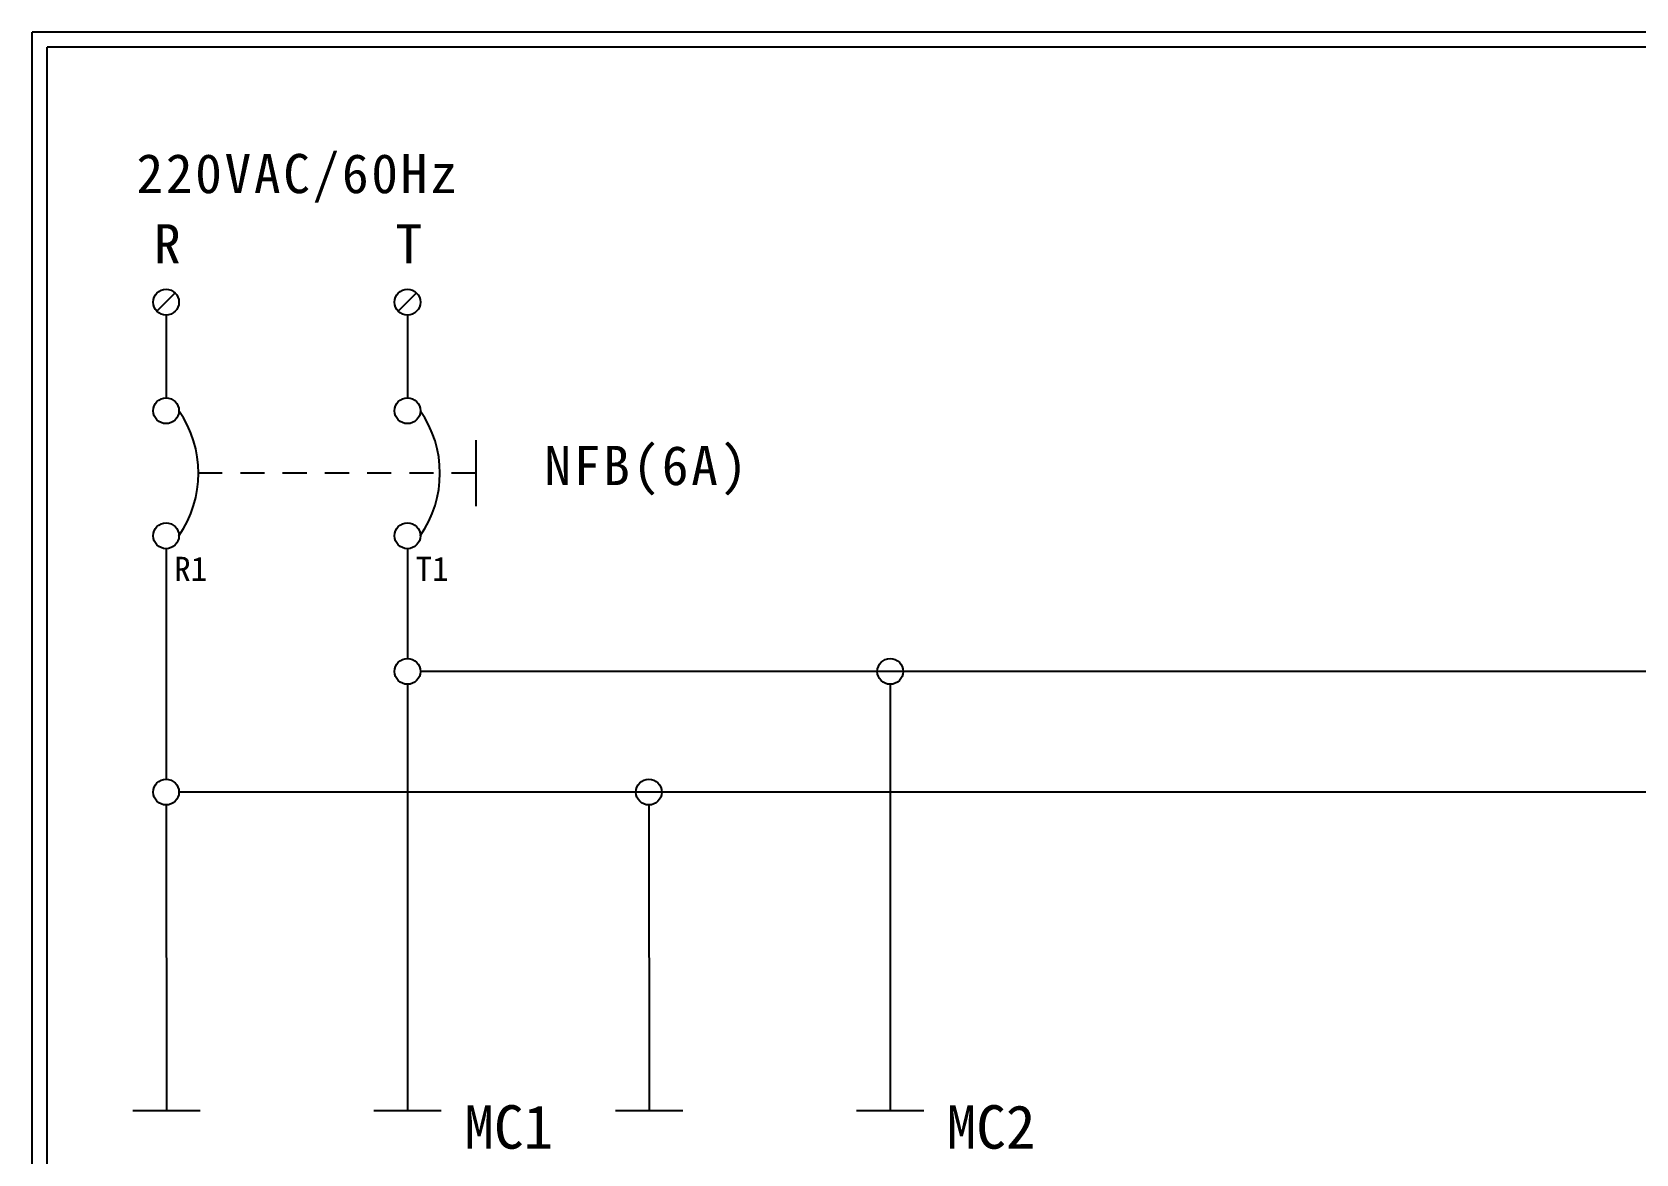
# Model space of a CAD drawing. Extents: x 10 to 297, y 3 to 207.
# Drawn here: x 10 to 142.9, y 114 to 207 of the extents above; entities that cross this region are included whole.
import ezdxf

# ---------------------------------------------------------------- set-up
doc = ezdxf.new("R2010")
doc.units = 0
doc.linetypes.add('HIDDEN9', pattern=[3.5, 2, -1.5])
doc.layers.get('0').update_dxf_attribs({"linetype": 'CONTINUOUS'})
doc.layers.add('圖框層', color=7, linetype='CONTINUOUS')
doc.layers.add('標尺寸層', color=3, linetype='CONTINUOUS')
doc.styles.add('STSL', font='kaiu.ttf')
doc.styles.add('標楷體', font='kaiu.ttf')

msp = doc.modelspace()

# ---------------------------------------------------------------- linework, layer by layer
for p, q in [((21.85, 185.35), (20.34, 183.83)), ((41.85, 185.35), (40.34, 183.83)), ((21.1, 164.1), (21.1, 145.06)), ((41.1, 164.1), (41.1, 155.06)), ((290.72, 153.99), (42.17, 153.99)), ((290.72, 143.99), (22.17, 143.99)), ((21.11, 142.92), (21.14, 117.6))]:
    msp.add_line(p, q)
at = {"color": 7, "linetype": 'HIDDEN9'}
msp.add_line((46.76, 170.41), (23.79, 170.41), dxfattribs=at)
for centre in [(21.1, 184.59), (41.1, 184.59), (21.1, 175.59), (41.1, 175.59), (21.1, 165.23), (41.1, 165.23), (41.1, 153.99), (81.1, 153.99), (21.1, 143.99), (61.1, 143.99)]:
    msp.add_circle(centre, 1.07)
at = {"color": 7}
for centre in [(14.74, 170.41), (34.74, 170.41)]:
    msp.add_arc(centre, 9.05, 325.1286, 34.8714, dxfattribs=at)
at = {"layer": '圖框層', "color": 7}
for p, q in [((297, 206.97), (10, 206.97)), ((10, 3), (10, 206.97)), ((295.75, 205.72), (11.25, 205.72)), ((11.25, 4.25), (11.25, 205.72))]:
    msp.add_line(p, q, dxfattribs=at)
at = {"layer": '標尺寸層', "color": 7}
for p, q in [((21.1, 183.52), (21.1, 176.66)), ((41.1, 183.52), (41.1, 176.66)), ((46.76, 173.14), (46.76, 167.68)), ((21.1, 164.16), (21.1, 164.1)), ((41.1, 164.16), (41.1, 164.1)), ((41.1, 152.92), (41.1, 117.6)), ((81.1, 152.92), (81.1, 117.6)), ((61.1, 142.92), (61.14, 117.6)), ((18.35, 117.6), (23.92, 117.6)), ((38.31, 117.6), (43.88, 117.6)), ((58.35, 117.6), (63.92, 117.6)), ((78.31, 117.6), (83.88, 117.6))]:
    msp.add_line(p, q, dxfattribs=at)

# ---------------------------------------------------------------- texts
at = {"color": 0, "char_height": 3.25, "style": '標楷體'}
for s, insert, width, attachment_point in [('\\pt6.5;{\\T1.1;220VAC/60Hz}', (18.65, 196.87), 35.213, 1), ('\\pt6.5;{\\T1.1;R}', (20.1, 191.05), 2, 1), ('\\pt6.5;{\\T1.1;T}', (40.1, 191.05), 2, 1), ('\\pt6.5;{\\T1.1;NFB(6A)}', (60.96, 172.68), 24.6072, 2)]:
    msp.add_mtext(s, dxfattribs=dict(at, insert=insert, width=width, attachment_point=attachment_point))
at = {"layer": '圖框層', "color": 4, "style": 'STSL'}
for s, height, p in [('R1', 2, (21.78, 161.49)), ('T1', 2, (41.78, 161.49)), ('MC1', 3.6, (45.82, 114.44)), ('MC2', 3.6, (85.78, 114.44))]:
    msp.add_text(s, height=height, dxfattribs=at).set_placement(p)

doc.saveas('drawing.dxf')
